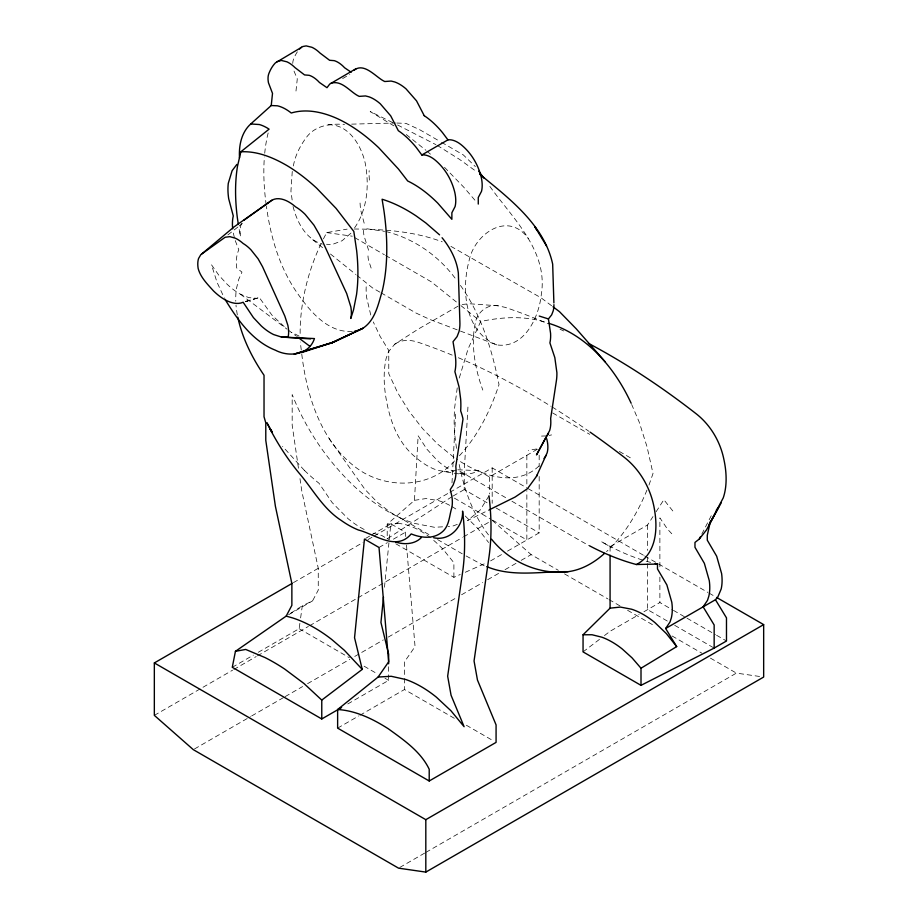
<?xml version="1.0" encoding="UTF-8"?>
<svg xmlns="http://www.w3.org/2000/svg" width="918" height="918" viewBox="0 0 918 918"><rect width="100%" height="100%" fill="white"/><g stroke="black" fill="none" stroke-linecap="round" stroke-linejoin="round"><path stroke-width="0.69" stroke-dasharray="4.59 3.44" d="M451.931 496.707L387.212 538.82L387.212 524.247L414.454 500.344L418.138 435.809L426.985 449.281L437.278 460.48A56.652 32.704 60 0 0 453.882 471.427M455.615 414.179L451.931 484.245M467.939 407.064L464.244 471.6L464.244 489.592L487.584 503.064M384.481 587.245L390.839 523.834L405.412 532.245L405.767 536.537M295.986 91.031L297.283 78.879L293.576 70.032M258.279 652.285L299.142 628.692L299.888 623.311M300.622 617.917L302.297 605.788L312.568 600.877L318.259 590.09L318.259 568.242L301.793 490.992L299.738 476.97M457.244 387.866L454.708 407.259A172.825 99.775 -60 0 0 454.743 434.696L456.728 450.29M292.257 171.425L290.937 191.219L292.475 202.316M293.37 165.951C295.263 155.004 300.576 144.952 307.312 136.22C316.469 125.043 331.031 123.551 344.525 124.366M268.159 132.972L267.23 136.793A196.085 99.81 65.3 0 0 264.717 153.226M459.264 378.032L468.1 348.84L480.688 321.518C502.674 316.756 526.198 315.54 547.713 322.987M648.98 485.06L653.019 473.516L647.018 446.745L639.169 422.005L631.676 404.494M241.549 223.476L240.619 226.184A26.335 13.403 65.3 0 0 240.505 236.66L238.703 226.987M646.96 490.074C637.643 512.898 624.676 534.712 606.534 551.626M321.059 243.672C309.94 267.104 302.917 292.498 300.702 318.351A172.825 99.775 -60 0 0 300.175 335.655M701.811 534.104L711.943 514.367M323.423 238.875L326.682 232.598L347.096 229.133M488.973 495.881L479.976 510.305L467.549 520.563L489.374 509.777M642.531 560.06A266.3 153.754 60 0 1 601.29 541.563L610.08 546.635L647.569 524.993L652.996 516.57M656.095 511.762L663.852 499.725L674.902 513.587M354.623 227.813C367.544 209.178 369.403 184.77 365.18 162.979C361.038 144.551 347.624 122.53 325.97 124.963M459.413 455.764C478.014 435.602 490.545 410.507 499.013 384.596C492.071 349.551 481.135 314.346 460.17 285.016M454.536 460.939C430.737 487.928 388.658 489.374 359.649 470.177C321.151 443.899 306.325 395.658 301.46 351.445M457.979 306.187L418.516 328.931L394.717 344.239L388.509 351.697L386.122 358.513A111.33 64.271 60 0 0 386.512 400.822C390.448 422.257 398.527 443.807 416.164 457.726A65.167 37.627 60 0 0 438.242 470.486C451.323 472.013 466.195 477.808 478.496 470.659L489.374 476.935L537.937 448.902M350.917 233.241L342.024 240.768L332.247 244.498L326.544 244.291M227.905 234.916L237.957 226.964M239.07 226.08L242.421 223.43M583.056 651.895L599.947 639.02M604.457 635.577L610.08 631.286L639.1 614.532M539.004 466C515.457 488.353 479.414 475.054 456.326 458.816M290.776 613.167L302.297 605.788M394.717 344.239C401.522 339.293 410.667 339.694 418.287 342.322A787.713 454.789 60 0 1 452.264 355.163M342.632 78.569L349.85 74.369M365.639 538.384L370.447 535.619M371.641 534.919L390.839 523.834M293.45 582.62L363.012 542.469M367.98 539.6L372.949 536.732M374.188 536.009L448.707 492.989M449.946 492.266L492.186 467.882L526.886 487.928M453.159 495.995L464.244 489.592M379.019 547.484L387.407 542.641M393.409 539.176L405.412 532.245M288.573 614.739L312.568 600.877M232.277 667.294L253.334 655.142M154.339 715.363L232.587 670.186M233.838 669.474L256.191 656.565M257.43 655.842L308.356 626.443M309.596 625.732L356.792 598.479M358.043 597.756L462.374 537.523M463.613 536.812L488.456 522.468M490.579 560.898L502.674 553.921M507.505 551.121L539.176 532.853L539.176 476.408M194.536 748.939L250.43 716.671M251.67 715.948L283.96 697.313M285.2 696.59L302.596 686.549M307.564 683.68L349.792 659.308M354.761 656.439L383.322 639.938M388.291 637.069L456.613 597.629M461.582 594.761L482.696 582.574M487.665 579.706L500.08 572.534M505.049 569.665L516.226 563.216M521.194 560.347L531.132 554.61L558.339 570.308M347.773 703.957L388.635 680.364L388.635 665.183M337.629 728.123L358.686 715.971M359.925 715.26L404.494 689.521L455.236 718.817M643.943 611.744L659.881 602.541L672.217 609.655M399.8 867.441L424.644 853.109M425.883 852.386L736.397 673.112L759.565 676.463M395.865 543.812L453.894 577.319L460.228 574.507M465.3 572.27L486.838 562.723M457.29 524.385L452.161 526.301L448.064 526.519M456.326 470.131L448.535 471.886L443.532 471.623M245.508 301.574L259.301 297.524L271.877 315.046L286.657 328.896M245.749 301.46L256.111 298.27L248.698 297.604L240.321 294.15A72.809 36.468 65.8 0 1 227.148 284.282L218.817 275.193L211.484 264.774L217.004 282.228L224.359 298.109M536.56 448.971L528.343 450.359M245.852 301.46L259.301 297.524M414.454 500.344L425.941 498.554L438.62 500.654A82.735 47.77 60 0 1 449.682 505.313M549.171 435.419L551.592 434.914M462.179 304.478L469.224 303.743L498.004 305.786L505.118 307.346A709.912 409.864 60 0 1 547.736 323.721M387.212 524.247L397.437 523.317M352.26 331.467C327.933 332.786 310.605 311.959 297.868 293.921C280.403 269.226 271.349 239.782 266.977 210.119A196.085 99.81 65.3 0 1 266.404 206.298M442.591 526.829L434.386 527.276L414.89 523.467A166.594 96.183 60 0 1 353.464 485.611C326.819 460.033 305.751 428.89 292.176 394.522L292.176 425.114L298.717 469.97M541.528 436.084L546.738 435.912M351.663 124.137L395.532 123.001M354.176 229.007C383.816 229.179 414.27 231.325 442.246 241.824M396.84 123.046L405.974 123.368L419.675 129.702L440.273 141.59M498.004 305.786C486.965 304.007 476.752 312.705 475.203 323.469A110.711 63.916 60 0 0 480.539 383.529L482.799 390.093M381.062 292.842L416.198 313.13L429.899 319.464L496.753 344.881C524.258 348.955 538.866 317.525 541.299 294.655C548.654 249.73 510.924 217.061 488.009 183.749M478.496 470.659L457.382 469.752L506.988 498.405M326.682 232.598L352.271 236.201M366.902 228.789L384.585 231.359M459.367 473.24L464.646 474.078M385.95 231.554C414.569 238.634 439.917 256.696 456.934 280.644M373.006 533.22L381.785 535.481A68.402 39.497 60 0 0 385.996 537.971M299.13 336.114L291.717 332.339M293.049 206.47C297.042 222.202 305.694 239.024 322.264 244.142M496.753 344.881C465.047 332.293 461.111 290.18 468.972 261.217C474.032 234.101 508.09 210.165 528.378 238.611M392.617 122.542L370.184 111.537L393.856 125.846M397.597 124.997L435.935 144.654M450.899 246.357L541.115 297.845L551.913 305.981M484.211 565.809L463.51 554.541M437.175 145.354L459.39 159.284L476.511 171.632M441.489 142.29L463.292 154.89L475.386 166.617M354.738 237.624L384.401 254.745M385.64 255.468L431.357 281.86L459.861 304.776M379.845 292.142L372.582 287.954L357.068 275.446M552.647 412.939L589.723 434.352M619.386 451.472L631.733 458.61M528.125 488.64L643.415 555.206M644.654 555.918L707.87 592.42M709.109 593.131L715.317 596.711M511.957 501.262L580.176 540.645A304.81 175.981 60 0 0 589.666 545.877M496.179 508.033L539.176 532.853M673.445 610.367L685.78 617.493M687.02 618.204L715.386 634.579M716.614 635.29L726.482 640.994M454.387 498.118L491.233 519.393M492.461 520.104L526.852 539.956L526.852 490.579M667.294 621.038L647.569 609.655L647.569 563.09M674.696 625.319L712.93 647.385M564.513 573.876L607.796 598.869M609.036 599.58L620.166 606.006M627.579 610.286L654.786 625.996M672.091 635.99L701.777 653.123M710.429 658.126L736.397 673.112M428.913 534.574L390.598 512.451L377.172 502.157L364.939 489.363L328.185 437.255M437.565 539.566L462.27 553.829M299.142 628.692L349.402 657.713M364.113 666.204L377.608 673.996M384.963 678.241L388.635 680.364M466.367 725.243L493.597 740.964M240.321 294.15L286.932 329.103M288.068 329.964L296.525 336.298M406.295 134.556L425.918 150.288M460.951 305.648L480.688 321.518M312.74 239.736L324.926 249.558M330.469 254.022L355.954 274.551M453.962 457.359L437.806 444.255L422.67 428.729L409.13 411.344L397.689 392.766L388.773 373.683L388.773 350.469L380.121 336.39L373.293 321.943M426.962 151.183L431.139 154.763M492.186 520.311L531.132 554.61M465.208 515.996L477.888 528.538L488.583 542.492M444.519 167.317L463.67 187.111L476.442 201.949M304.42 470.406L282.583 446.377M671.769 533.748L667.432 529.043L659.881 517.878L659.881 568.678M488.456 534.873C472.231 513.518 463.464 487.412 458.552 461.272M368.588 250.235L364.01 235.777A35.515 20.506 60 0 1 363.482 229.133M371.124 268.079L368.474 260.001A22.87 13.208 60 0 1 368.095 252.737M235.237 240.608L238.806 249.788L238.095 251.509A29.686 20.15 72.2 0 0 236.316 263.523L236.695 267.953L241.973 272.13L238.519 279.864L236.431 288.745A80.382 46.405 60 0 0 235.777 301.23M364.171 223.2L360.499 209.465L359.913 200.996M370.746 314.989L366.695 297.776A64.088 37.007 60 0 1 366.271 285.2M234.354 237.59L233.08 231.692M237.303 314.897L236.431 309.309A80.382 46.405 60 0 1 236.006 305.224M301.276 350.033L300.737 345.776A172.825 99.775 -60 0 1 300.45 342.035M406.49 545.108L415.051 646.582L404.494 661.809L404.494 677.048M659.881 577.147L659.881 602.541M647.569 524.993L647.569 550.387M647.569 557.444L647.569 561.678M610.08 546.635L610.08 553.784M539.176 455.248L539.176 466.528M526.852 455.305L526.852 484.934M492.186 467.882L492.186 503.316M489.374 476.935L489.374 493.964M453.894 577.319L453.894 562.745L443.669 550.008A80.44 46.439 60 0 0 432.378 539.279M404.494 678.436L404.494 689.521M397.448 523.329A80.44 46.439 60 0 1 430.439 537.719M451.908 506.552A82.735 47.77 60 0 1 458.598 510.856M560.026 329.241A709.912 409.864 60 0 1 563.721 330.962M458.38 357.733A787.713 454.789 60 0 1 551.064 406.318M552.223 407.03A787.713 454.789 60 0 1 588.977 431.334M650.621 562.401A266.3 153.754 60 0 1 646.008 561.127M369.438 180.112A54.782 31.637 60 0 1 369.162 170.656M292.762 63.411A17.855 9.432 63.9 0 1 293.117 60.611L293.496 59.383A79.659 42.113 63.9 0 1 297.604 51.5M266.22 205.035A196.085 99.81 65.3 0 1 264.395 156.944M304.42 470.406A169.876 98.077 60 0 0 319.074 483.338L332.132 502.559L347.979 518.613A85.661 49.457 60 0 0 365.077 529.95M389.152 539.566A68.402 39.497 60 0 1 387.052 538.533"/><path stroke-width="1.38" d="M383.483 597.113L380.947 622.473L388.635 654.144L388.635 663.806M239.506 157.942A68.816 39.726 60 0 1 240.459 143.001C241.916 135.83 245.221 128.864 250.763 123.964L271.235 105.524L272.508 93.384L268.458 82.769A17.855 9.352 64.2 0 1 268.389 75.092L268.756 73.865A79.671 41.746 64.2 0 1 275.457 62.826L302.883 46.508L306.164 45.9L311.891 47.277A31.005 16.398 63.9 0 1 320.038 53.072L329.608 60.29L334.267 60.657A27.253 14.413 63.9 0 1 344.64 67.794L351.169 72.224M237.796 317.18C242.283 338.122 252.025 357.63 264.028 375.255L264.028 416.726L265.784 422.831L265.784 440.353L275.389 506.231L291.867 583.481L291.867 605.329L286.175 616.116L235.433 651.321L232.277 667.294L321.77 718.966L341.588 707.526M710.394 521.344L707.285 535.309L707.285 540.186L716.671 556.216L721.605 573.543A47.931 27.666 60 0 1 721.169 589L717.899 596.826L715.455 599.729L665.653 628.486L676.681 646.605L641.005 668.224L641.005 685.344L714.158 648.097L726.482 640.994L726.482 617.86L715.455 599.729M250.763 123.964L259.381 124.538A45.659 25.302 60.4 0 1 269.089 129.151L240.826 151.803L237.51 166.215A169.589 86.326 65.3 0 0 237.314 217.509L238.313 224.279M721.181 502.869L709.201 524.499L723.235 497.889A80.543 46.508 60 0 0 723.866 459.333C720.309 441.787 710.727 425.413 696.716 414.202A709.912 409.864 60 0 0 588.381 343.321M489.374 509.777L515.055 497.074L527.483 488.674L536.491 476.362L547.128 452.838A27.574 15.916 60 0 0 547.128 440.537L546.715 438.793M546.21 437.037L536.491 454.903L549.63 430.588A38.143 22.021 60 0 0 550.651 418.505L556.388 380.763A57.283 33.071 60 0 0 556.893 372.662L554.828 357.618L549.905 342.873A40.61 23.443 60 0 0 550.571 333.291L548.425 318.936L551.649 314.885L553.175 310.938A32.646 18.853 60 0 0 553.933 304.673M536.491 476.362L537.122 474.996M714.158 648.097L714.158 624.974L703.142 606.844L707.503 600.338L708.857 596.115A47.931 27.666 60 0 0 709.281 580.658L704.358 563.331L694.972 547.3L694.972 542.423L699.275 539.038L700.537 536.571M548.528 433.422L547.059 435.924M544.041 458.495L546.21 455.271M488.984 495.881A247.435 142.852 60 0 1 488.984 557.054L474.055 660.96L477.463 680.043L496.076 724.91L496.076 742.387L429.211 780.989L337.629 728.123L337.629 709.511L378.101 677.048L388.658 661.821L379.019 547.484L364.446 539.073L354.543 637.712L362.243 669.383L321.77 700.09L321.77 718.966M224.967 299.257C237.464 319.602 252.37 341.163 275.434 350.217C289.181 357.435 308.987 355.105 314.449 338.57L281.413 337.044L273.69 334.588A62.608 31.373 65.8 0 1 261.366 326.028L253.425 317.617L243.155 302.251C237.395 304.799 230.9 302.86 225.598 300.083A60.634 30.386 65.8 0 1 213.458 290.891C207.479 284.201 200.434 277.305 198.139 268.412A22.296 11.177 65.8 0 1 198.575 258.463L200.755 254.779L234.01 226.941L271.889 200.239C276.272 197.68 281.723 198.598 286.129 200.606A48.413 24.637 65.3 0 1 295.653 206.906A48.413 24.637 65.3 0 1 305.166 214.387L313.956 225.162L319.418 234.652L346.694 293.553L350.86 306.979A28.733 14.619 65.3 0 1 350.802 318.466L353.533 309.836L356.517 294.689A173.456 88.289 65.3 0 0 356.677 250.855L353.82 231.439L336.057 208.375L316.733 188.247A192.229 97.847 65.3 0 0 286.68 165.412C272.795 157.38 257.155 150.919 240.826 151.803M716.281 510.19L718.599 507.31L706.424 530.03L699.275 539.038M665.653 628.486L670.025 621.968L671.379 617.745A47.931 27.666 60 0 0 671.804 602.3L666.881 584.961L657.483 568.942L657.483 564.065A266.3 153.754 60 0 1 655.2 563.537M236.867 164.425L232.116 170.702L228.295 183.279A58.304 33.656 60 0 0 228.697 198.758L233.275 215.959A44.534 25.715 60 0 0 232.69 228.846M641.005 685.344L583.056 651.895L583.056 634.774L610.08 608.152L620.407 607.073L631.653 609.231A77.479 44.73 60 0 1 655.119 622.771L666.365 633.615L676.681 646.605M353.946 70.33C364.389 61.724 376.472 78.007 384.78 81.518L391.125 81.059L394.694 81.954A43.525 23.007 63.9 0 1 406.02 88.851L416.542 100.865L424.219 115.668M604.526 553.393C594.336 562.608 581.851 569.917 568.047 571.684C541.023 571.294 512.611 577.445 486.781 566.647M421.385 537.558C414.798 544.34 404.253 544.879 395.704 542.045M301.471 47.254L300.243 48.298A79.659 42.113 63.9 0 0 299.555 49.056M243.706 220.389L271.889 200.239M201.49 254.16L225.139 237.246L229.902 236.649L235.387 238.221A39.772 19.932 65.8 0 1 243.155 243.499A39.772 19.932 65.8 0 1 250.924 249.765L258.096 258.796L262.559 266.736L284.821 316.056L287.873 325.374A24.075 12.06 65.8 0 1 288.183 336.711L284.947 337.227M356.253 68.575L329.734 84.077L326.992 87.692L319.453 82.482A27.242 14.275 64.2 0 0 309.171 75.31L304.546 74.92L295.068 67.668A30.994 16.237 64.2 0 0 286.99 61.839L281.321 60.439L276.674 61.77M589.666 545.877A304.81 175.981 60 0 0 636.381 564.524C646.134 559.693 652.182 549.698 654.454 539.314A81.105 46.818 60 0 0 654.901 512.359C652.09 491.038 641.292 470.693 624.297 457.359A787.713 454.789 60 0 0 590.113 432.137M330.95 83.32C341.978 79.556 350.527 92.569 359.225 96.379L365.525 95.942L369.059 96.849A43.513 22.801 64.2 0 1 380.281 103.791L390.701 115.852L398.32 130.689A68.781 36.043 64.2 0 1 416.416 147.683L421.821 154.981L447.938 139.869L449.843 139.766A32.371 17.109 63.9 0 1 460.744 144.39C471.095 152.64 478.255 164.632 481.296 177.472A29.686 15.686 63.9 0 1 481.514 191.323L478.267 197.519L478.267 204.071M716.556 597.423L763.661 624.619L763.661 677.048L425.814 872.1L398.561 868.164L193.296 749.65L154.339 715.363L154.339 662.934L292.211 583.343M154.339 662.934L425.814 819.671L763.661 624.619M301.655 352.604L334.462 341.829L330.549 343.309L362.736 328.369L330.549 343.309L294.196 354.107L334.462 341.829L362.736 328.369C375.301 320.348 378.227 304.214 382.278 290.949A217.623 110.768 65.3 0 0 383.931 210.601L382.095 199.229A133.649 82.15 55.3 0 1 416.324 216.051L425.872 222.982L439.561 234.847M354.555 331.283L358.812 330.182M235.433 651.321L245.703 649.439L265.004 657.552A198.896 114.83 60 0 1 284.706 669.073L303.927 683.474L321.77 700.09M378.101 677.048L391.252 676.291L405.813 679.515A109.77 63.376 60 0 1 436.383 697.164L450.945 710.75L464.106 726.7L451.071 695.282L447.663 676.199L462.58 572.293A247.435 142.852 60 0 0 462.58 511.119C463.372 526.588 449.705 541.356 433.709 537.764M421.821 154.981L423.714 154.89A32.348 16.949 64.2 0 1 434.512 159.56C444.794 167.879 451.863 179.894 454.869 192.723A29.686 15.56 64.2 0 1 455.087 206.573L451.874 212.758L451.874 219.31L437.771 203.153A116.15 60.863 64.2 0 0 407.684 180.984L398.458 169.038L378.767 147.775A170.817 89.505 64.2 0 0 337.445 118.663C323.136 112.203 306.681 108.393 291.247 113.006A49.974 26.186 64.2 0 0 277.397 105.811L271.235 105.524M583.056 634.774L592.03 634.751L601.829 637.184A78.925 45.567 60 0 1 622.232 648.969L632.02 657.827L641.005 668.224M568.047 571.684C538.969 575.081 509.754 561.873 491.578 539.233M636.369 564.513L657.483 564.065M281.413 337.044L310.491 338.88M337.629 709.511C356.012 710.647 373.029 719.046 388.325 728.789C403.782 740 420.754 751.555 429.211 769.25L429.211 780.989M286.175 616.116L292.509 617.894A143.047 82.586 60 0 1 331.685 639.433L344.388 650.311L362.243 669.383M539.256 316.056L548.425 318.936M549.01 323.411C587.187 335.047 614.888 368.049 631.148 403.243M297.616 337.113L309.676 346.155M552.992 306.784L559.475 311.661L576.24 328.828L605.283 361.899M479.666 174.156C508.836 198.208 544.294 224.784 552.67 264.143L553.887 302.963M442.063 237.728C450.325 247.871 456.785 259.978 458.346 273.105L459.872 321.702A40.851 23.581 60 0 1 458.977 331.673L457.072 336.619L453.033 341.703L454.892 352.994A50.972 29.422 60 0 1 454.903 371.675L459.034 386.811L460.664 399.192A72.889 45.143 66.7 0 1 460.664 410.897A73.348 26.106 47.1 0 1 462.993 419.09L455.81 466.344A47.679 27.529 60 0 1 455.076 479.54L453.159 485.014L450.268 489.546L451.828 496.053A34.436 19.886 60 0 1 451.828 507.665C449.097 516.088 449.522 526.221 441.822 532.256C433.204 539.371 420.869 537.902 411.207 533.92C396.415 551.684 374.946 534.173 358.456 530.019A90.228 52.096 60 0 1 341.312 520.495C322.792 508.572 312.59 488.755 298.648 472.575C286.141 457.336 275.607 440.514 266.92 422.831L272.153 431.999M478.748 171.184L483.797 178.046M447.938 139.869L442.487 132.605A68.816 36.376 63.9 0 0 424.219 115.691M272.233 432.16L269.961 428.855L272.061 432.114M536.881 230.085L534.976 226.953L546.52 245.932M610.08 555.218L610.08 608.152M425.814 819.671L425.814 872.1"/></g></svg>
